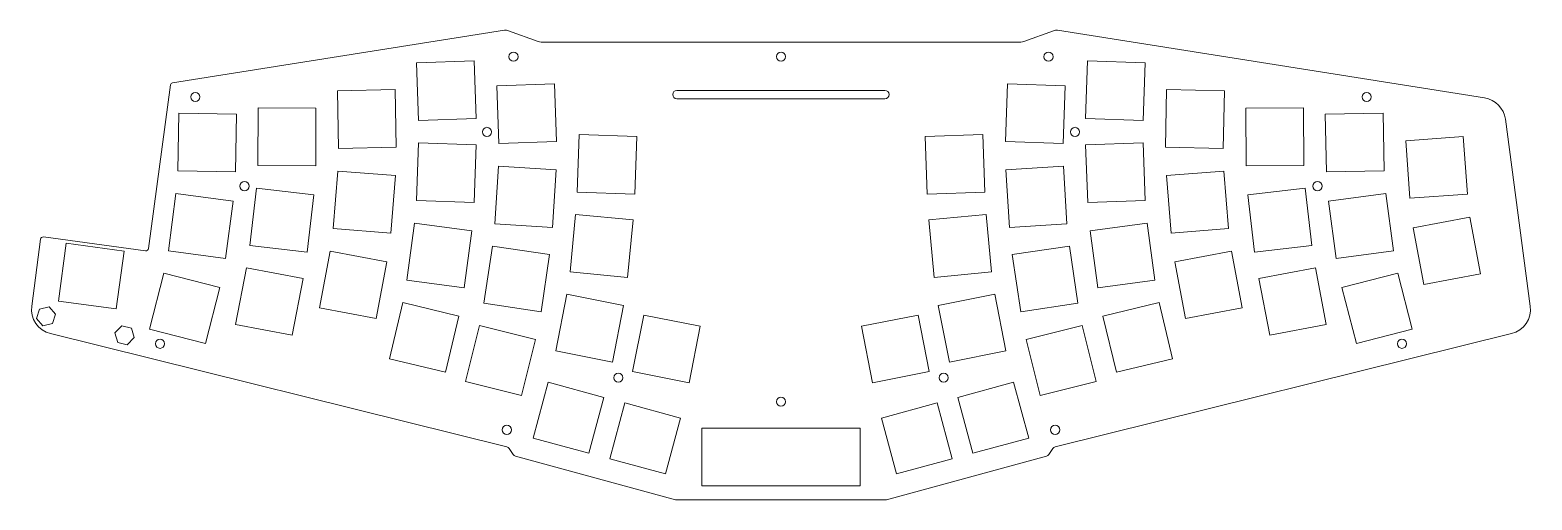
# Model space of a CAD drawing. Header units: millimetres. Extents: x -180 to 180, y -114 to -1.
import ezdxf

# ---------------------------------------------------------------- set-up
doc = ezdxf.new("R2010")
doc.units = ezdxf.units.MM
doc.header["$MEASUREMENT"] = 0
doc.layers.add('プレート 13.86', color=7, linetype='Continuous', lineweight=0)

msp = doc.modelspace()

# ---------------------------------------------------------------- linework, layer by layer
at = {"layer": 'プレート 13.86', "color": 7, "lineweight": 18}
for points in [[(-73.69, -8.7), (-87.55, -9.18), (-87.07, -23.04), (-73.22, -22.56)], [(73.66, -8.7), (87.51, -9.18), (87.03, -23.04), (73.18, -22.56)], [(-54.44, -14.2), (-68.29, -14.7), (-67.79, -28.55), (-53.94, -28.05)], [(54.4, -14.2), (68.25, -14.7), (67.76, -28.55), (53.9, -28.05)], [(-92.68, -15.61), (-106.54, -15.87), (-106.28, -29.73), (-92.43, -29.47)], [(92.64, -15.61), (106.5, -15.87), (106.25, -29.73), (92.39, -29.47)], [(-130.8, -21.53), (-144.66, -21.26), (-144.93, -35.11), (-131.07, -35.39)], [(-111.72, -20.06), (-125.58, -19.99), (-125.64, -33.85), (-111.78, -33.92)], [(111.68, -20.06), (125.54, -19.99), (125.61, -33.85), (111.75, -33.92)], [(130.76, -21.53), (144.62, -21.26), (144.89, -35.11), (131.03, -35.39)], [(-73.22, -28.89), (-87.07, -28.4), (-87.56, -42.25), (-73.71, -42.74)], [(-34.64, -26.9), (-48.49, -26.41), (-48.98, -40.26), (-35.13, -40.75)], [(34.6, -26.9), (48.46, -26.41), (48.94, -40.26), (35.09, -40.75)], [(73.18, -28.89), (87.03, -28.4), (87.52, -42.25), (73.67, -42.74)], [(150.08, -27.89), (163.9, -26.88), (164.91, -40.7), (151.09, -41.71)], [(-92.64, -36.27), (-106.45, -35.16), (-107.56, -48.98), (-93.74, -50.09)], [(-54.03, -34.87), (-67.86, -34), (-68.74, -47.83), (-54.91, -48.7)], [(53.99, -34.87), (67.83, -34), (68.7, -47.83), (54.87, -48.7)], [(92.6, -36.27), (106.41, -35.16), (107.52, -48.98), (93.71, -50.09)], [(-112.21, -40.88), (-125.98, -39.3), (-127.56, -53.07), (-113.79, -54.65)], [(112.17, -40.88), (125.94, -39.3), (127.52, -53.07), (113.75, -54.65)], [(-131.6, -42.4), (-145.34, -40.57), (-147.17, -54.31), (-133.43, -56.14)], [(131.56, -42.4), (145.3, -40.57), (147.13, -54.31), (133.39, -56.14)], [(-35.53, -46.9), (-49.33, -45.59), (-50.64, -59.39), (-36.84, -60.7)], [(35.49, -46.9), (49.29, -45.59), (50.6, -59.39), (36.81, -60.7)], [(151.88, -48.82), (165.5, -46.26), (168.07, -59.88), (154.45, -62.45)], [(-74.28, -49.51), (-88.01, -47.67), (-89.85, -61.41), (-76.11, -63.25)], [(74.24, -49.51), (87.98, -47.67), (89.81, -61.41), (76.08, -63.25)], [(-157.81, -54.37), (-171.69, -52.52), (-173.54, -66.39), (-159.67, -68.24)], [(-71.36, -66.91), (-57.65, -68.96), (-55.6, -55.25), (-69.31, -53.2)], [(71.32, -66.91), (57.61, -68.96), (55.56, -55.25), (69.27, -53.2)], [(-94.67, -56.95), (-108.29, -54.39), (-110.85, -68.01), (-97.23, -70.57)], [(94.63, -56.95), (108.25, -54.39), (110.81, -68.01), (97.19, -70.57)], [(-134.8, -63.15), (-148.22, -59.7), (-151.67, -73.13), (-138.24, -76.57)], [(-114.82, -60.99), (-128.43, -58.38), (-131.04, -71.99), (-117.43, -74.6)], [(114.78, -60.99), (128.39, -58.38), (131, -71.99), (117.39, -74.6)], [(134.76, -63.15), (148.19, -59.7), (151.63, -73.13), (138.21, -76.57)], [(-37.82, -67.44), (-51.42, -64.77), (-54.09, -78.37), (-40.49, -81.04)], [(37.78, -67.44), (51.38, -64.77), (54.05, -78.37), (40.45, -81.04)], [(-174.25, -69.56), (-175.84, -67.8), (-178.16, -68.3), (-178.88, -70.55), (-177.3, -72.31), (-174.98, -71.81)], [(-77.37, -70), (-90.85, -66.77), (-94.08, -80.24), (-80.6, -83.47)], [(77.33, -70), (90.81, -66.77), (94.04, -80.24), (80.56, -83.47)], [(-35.66, -83.34), (-22.06, -86.01), (-19.39, -72.41), (-32.99, -69.74)], [(35.62, -83.34), (22.02, -86.01), (19.35, -72.41), (32.95, -69.74)], [(-155.39, -75.17), (-156.05, -72.89), (-158.35, -72.33), (-159.99, -74.04), (-159.33, -76.32), (-157.03, -76.88)], [(-58.97, -75.59), (-72.42, -72.24), (-75.77, -85.69), (-62.32, -89.04)], [(58.93, -75.59), (72.38, -72.24), (75.73, -85.69), (62.29, -89.04)], [(-42.54, -89.52), (-55.92, -85.9), (-59.54, -99.28), (-46.16, -102.9)], [(42.5, -89.52), (55.89, -85.9), (59.5, -99.28), (46.12, -102.9)], [(-24.15, -94.48), (-37.53, -90.87), (-41.15, -104.25), (-27.77, -107.86)], [(24.12, -94.48), (37.5, -90.87), (41.11, -104.25), (27.73, -107.86)], [(19, -110.75), (-19, -110.75), (-19, -96.89), (19, -96.89)]]:
    msp.add_lwpolyline(points, close=True, dxfattribs=at)
for centre in [(-64.25, -7.72), (0, -7.69), (64.25, -7.72), (-140.68, -17.37), (140.68, -17.37), (-70.63, -25.77), (70.63, -25.77), (-128.88, -38.81), (128.88, -38.81), (-149.17, -76.65), (149.17, -76.65), (-39.08, -84.8), (39.08, -84.8), (-0.02, -90.57), (-65.85, -97.32), (65.85, -97.32)]:
    msp.add_circle(centre, 1.1, dxfattribs=at)
for points, knots in [([(180, -67.59), (180, -67.59), (174.01, -22.74), (174.01, -22.74), (173.66, -20.11), (171.62, -18.02), (169, -17.6), (169, -17.6), (66.45, -1.36), (66.45, -1.36), (66.12, -1.31), (65.77, -1.35), (65.45, -1.46), (65.45, -1.46), (58.32, -4.06), (58.32, -4.06), (58.1, -4.14), (57.87, -4.18), (57.64, -4.18), (57.64, -4.18), (0, -4.18), (0, -4.18), (0, -4.18), (-57.64, -4.18), (-57.64, -4.18), (-57.87, -4.18), (-58.1, -4.14), (-58.32, -4.06), (-58.32, -4.06), (-65.45, -1.46), (-65.45, -1.46), (-65.77, -1.35), (-66.12, -1.31), (-66.45, -1.36), (-66.45, -1.36), (-146.14, -13.98), (-146.14, -13.98), (-146.41, -14.02), (-146.61, -14.23), (-146.65, -14.49), (-146.65, -14.49), (-151.96, -53.8), (-151.96, -53.8), (-152.01, -54.13), (-152.31, -54.36), (-152.64, -54.32), (-152.64, -54.32), (-177.18, -51), (-177.18, -51), (-177.5, -50.95), (-177.81, -51.19), (-177.85, -51.51), (-177.85, -51.51), (-180, -67.59), (-180, -67.59), (-180.4, -70.62), (-178.46, -73.47), (-175.49, -74.2), (-175.49, -74.2), (-65.89, -101.4), (-65.89, -101.4), (-65.66, -101.46), (-65.45, -101.61), (-65.31, -101.81), (-65.31, -101.81), (-64.32, -103.24), (-64.32, -103.24), (-64.19, -103.43), (-63.99, -103.58), (-63.76, -103.64), (-63.76, -103.64), (-25.36, -114.12), (-25.36, -114.12), (-25.28, -114.14), (-25.19, -114.16), (-25.1, -114.16), (-25.1, -114.16), (0, -114.16), (0, -114.16), (0, -114.16), (25.1, -114.16), (25.1, -114.16), (25.19, -114.16), (25.28, -114.14), (25.36, -114.12), (25.36, -114.12), (63.76, -103.64), (63.76, -103.64), (63.99, -103.58), (64.19, -103.43), (64.32, -103.24), (64.32, -103.24), (65.31, -101.81), (65.31, -101.81), (65.45, -101.61), (65.66, -101.46), (65.89, -101.4), (65.89, -101.4), (175.49, -74.2), (175.49, -74.2), (178.46, -73.47), (180.4, -70.62), (180, -67.59)], [0, 0, 0, 0, 1, 1, 1, 2, 2, 2, 3, 3, 3, 4, 4, 4, 5, 5, 5, 6, 6, 6, 7, 7, 7, 8, 8, 8, 9, 9, 9, 10, 10, 10, 11, 11, 11, 12, 12, 12, 13, 13, 13, 14, 14, 14, 15, 15, 15, 16, 16, 16, 17, 17, 17, 18, 18, 18, 19, 19, 19, 20, 20, 20, 21, 21, 21, 22, 22, 22, 23, 23, 23, 24, 24, 24, 25, 25, 25, 26, 26, 26, 27, 27, 27, 28, 28, 28, 29, 29, 29, 30, 30, 30, 31, 31, 31, 32, 32, 32, 33, 33, 33, 34, 34, 34, 34]), ([(24.98, -17.81), (24.98, -17.81), (-25.02, -17.81), (-25.02, -17.81), (-25.57, -17.81), (-26.02, -17.37), (-26.02, -16.81), (-26.02, -16.81), (-26.02, -16.81), (-26.02, -16.81), (-26.02, -16.26), (-25.57, -15.81), (-25.02, -15.81), (-25.02, -15.81), (24.98, -15.81), (24.98, -15.81), (25.53, -15.81), (25.98, -16.26), (25.98, -16.81), (25.98, -16.81), (25.98, -16.81), (25.98, -16.81), (25.98, -17.37), (25.53, -17.81), (24.98, -17.81)], [0, 0, 0, 0, 1, 1, 1, 2, 2, 2, 3, 3, 3, 4, 4, 4, 5, 5, 5, 6, 6, 6, 7, 7, 7, 8, 8, 8, 8])]:
    msp.add_open_spline(points, degree=3, knots=knots, dxfattribs=at)

doc.saveas('drawing.dxf')
